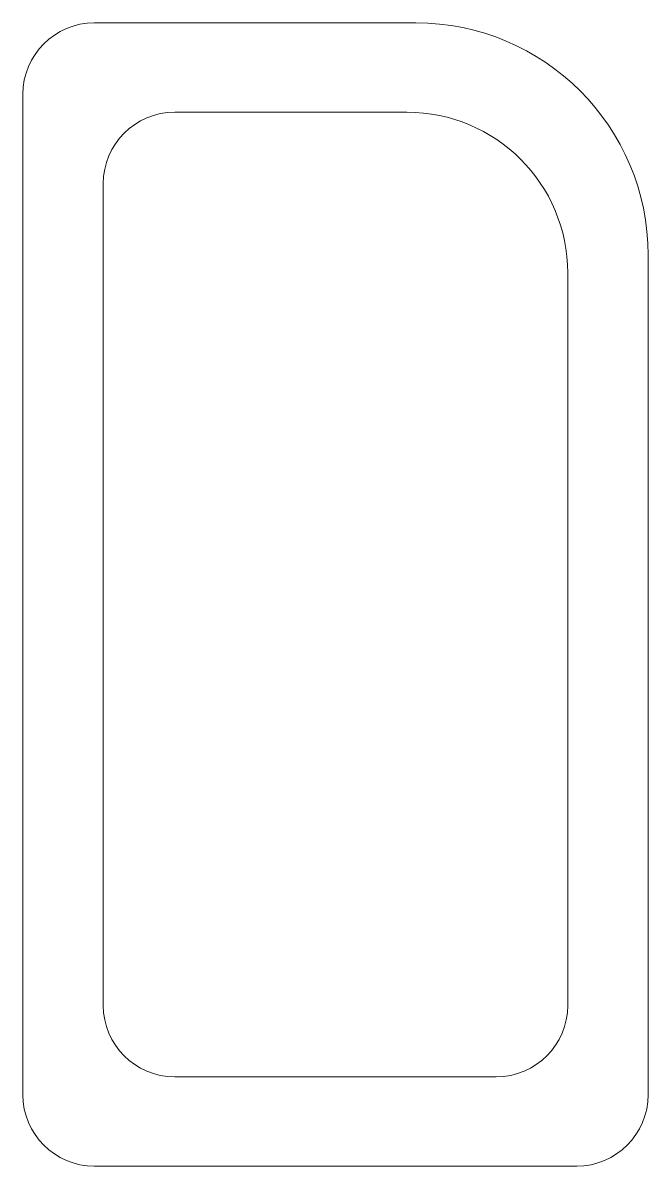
# Model space of a CAD drawing. Header units: millimetres. Extents: x -4 to 31, y 0 to 64.
import ezdxf

# ---------------------------------------------------------------- set-up
doc = ezdxf.new("R2010")
doc.units = ezdxf.units.MM
doc.layers.add('3', color=7, linetype='Continuous', true_color=0xffffff)

msp = doc.modelspace()

# ---------------------------------------------------------------- linework, layer by layer
at = {"layer": '3', "color": 163, "linetype": 'Continuous', "lineweight": 18}
for p, q in [((0, 64), (18, 64)), ((-4, 4), (-4, 60)), ((4.5, 59), (17.5, 59)), ((0.5, 55), (0.5, 9)), ((31, 51), (31, 4)), ((26.5, 50), (26.5, 9)), ((4.5, 5), (22.5, 5)), ((0, 0), (27, 0))]:
    msp.add_line(p, q, dxfattribs=at)
for centre, radius, start, end in [((0, 60), 4, 90, 180), ((18, 51), 13, 0, 90), ((4.5, 55), 4, 90, 180), ((17.5, 50), 9, 0, 90), ((4.5, 9), 4, 180, 270), ((22.5, 9), 4, 270, 0), ((0, 4), 4, 180, 270), ((27, 4), 4, 270, 0)]:
    msp.add_arc(centre, radius, start, end, dxfattribs=at)

doc.saveas('drawing.dxf')
